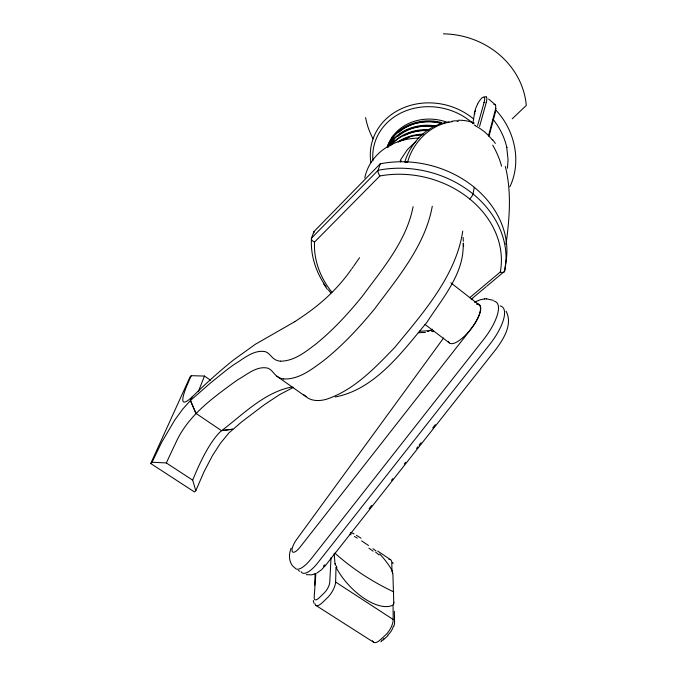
<?xml version="1.0" encoding="UTF-8"?>
<svg xmlns="http://www.w3.org/2000/svg" width="677" height="677" viewBox="0 0 677 677"><rect width="100%" height="100%" fill="white"/><g stroke="black" fill="none" stroke-linecap="round" stroke-linejoin="round"><path stroke-width="1.02" d="M462.738 231.145C456.078 275.937 422.44 313.705 394.666 347.529C374.838 368 353.792 390.426 325.925 399.422C321.296 400.623 316.303 401.097 311.657 399.692A216.124 58.544 -51.7 0 1 307.739 397.941L303.787 394.691M291.118 548.243C288.563 554.345 288.69 562.223 293.691 567.081M314.907 603.571A12.694 4.722 -58.3 0 0 322.091 602.868L327.338 597.85A12.711 4.756 -58.2 0 0 335.623 582.051L336.012 567.224M331.028 557.704L329.741 582.457A8.488 3.148 -58.2 0 1 324.207 592.967L318.985 597.994A8.471 3.123 -58.3 0 1 314.17 597.478L315.846 573.487M432.273 206.231C425.283 245.294 398.135 277.206 375.117 308.255C359.563 327.287 342.731 345.448 323.454 360.773C311.792 369.303 298.929 379.679 283.68 378.951M413.088 206.654C406.581 240.953 382.471 268.828 362.339 296.255C348.52 313.282 333.583 329.555 316.591 343.484C306.012 351.498 294.512 361.12 280.549 361.179M315.135 573.631L314.737 584.987M393.769 602.065L392.88 573.681M507.445 168.234L508.055 159.764L506.675 147.011L506.836 147.679C504.577 137.321 499.719 127.623 493.068 119.397M393.675 602.86L393.549 603.664M505.643 244.101A4.172 3.47 5.7 0 0 506.337 241.807C509.688 216.86 511.524 191.066 505.313 166.407M505.338 265.596L504.526 271.325L486.78 286.202M505.397 265.156L505.524 264.284A97.437 80.445 14.1 0 0 380.22 163.834L314.018 231.483L311.471 238.143A98.275 80.724 14.1 0 0 326.094 286.777M472.834 123.688L474.721 111.984A39.452 9.216 -50.2 0 1 475.855 107.931L477.53 104.173M474.289 187.309L472.978 194.011A4.375 1.21 -50.9 0 1 469.643 198.928M393.989 626.123L394.581 623.212L394.488 616.527M489.259 135.315L495.53 111.62L495.902 108.252M488.422 136.119L495.64 108.785L495.733 105.612L494.608 104.419A10.333 2.488 -50.4 0 0 493.855 104.537M479.561 126.464L486.281 102.447M477.615 125.499L484.123 102.447M404.931 162.649A4.282 3.732 16.2 0 1 407.664 161.896C413.308 141.561 430.927 124.196 452.295 121.682M198.361 391.56L204.479 376.065L210.454 380.178M380.22 163.834L378.088 170.316L311.471 238.143A4.164 2.454 21.9 0 0 314.534 242.019A94.416 77.406 14.1 0 0 331.899 292.236M404.897 161.651C410.169 144.692 423.083 129.747 440.118 123.967M204.479 376.065L191.303 375.676L190.025 376.954L150.717 463.517L194.426 491.925L195.805 490.715L204.048 471.691L212.493 455.57L220.524 443.164L228.911 432.916L241.367 422.126L264.538 404.567L279.652 394.598L292.98 387.591M195.805 490.715L192.666 480.154C197.879 467.494 203.515 454.91 211.004 443.41C213.847 439.102 216.987 434.956 220.71 431.359C242.391 415.086 263.031 393.329 290.331 387.269A150.531 39.071 -56.7 0 1 293.403 387.371M509.857 186.81C521.916 161.558 514.782 130.179 495.945 110.216M150.717 463.517L152.054 462.247L166.314 462.933L174.302 445.872A94.763 20.581 -55.3 0 1 175.284 443.934C186.497 417.701 209.667 400.166 232.067 383.834A396.671 93.798 -59 0 1 238.211 379.492C247.054 374.542 257.015 365.512 268.016 368.203C272.467 369.921 274.168 375.033 278.332 377.182A212.375 51.054 -52 0 0 283.671 378.959M152.054 462.247L160.838 443.985A107.609 22.392 -55.3 0 1 161.955 441.827L174.784 420.002L182.731 409.128L190.423 400.556L191.955 397.103C173.126 414.536 188.68 381.219 191.303 375.676M400.2 160.441L407.309 149.735L415.923 141.417M359.546 257.725L353.758 266.01M353.233 266.746L351.922 268.583M351.388 269.311C338.703 287.539 322.337 302.924 304.049 315.431A334.015 64.239 -51.2 0 1 294.766 321.677M443.596 337.992L296.619 539.501A10.79 3.605 -57.3 0 0 292.219 551.416A10.79 3.605 -57.3 0 0 299.928 547.321L470.828 329.284A24.474 8.42 -52.1 0 0 477.014 303.956M369.117 508.647L371.673 505.414M391.475 480.289L392.762 478.656M404.313 463.999L405.599 462.366M416.558 448.462L417.853 446.82M419.148 445.187L421.086 442.724M432.721 427.957L435.319 424.657M316.802 573.097L321.414 569.848L325.425 565.549L496.241 348.883C503.739 338.813 512.963 323.953 506.066 311.217M391.975 137.262L393.388 135.806M314.526 242.07L379.865 175.969A94.416 77.406 14.1 0 1 500.311 272.027M512.227 118.805L526.283 105.426A81.375 73.971 12.6 0 0 443.435 33.85M383.19 639.198L383.851 638.597M387.819 635.001L388.488 634.391A8.31 3.605 -59.1 0 0 393.371 626.25M382.776 640.366L388.073 635.559M432.273 329.174L430.894 330.325A94.441 77.432 14.1 0 1 419.571 331.222M469.703 297.711L500.295 272.002A4.24 2.353 27.3 0 0 504.627 271.367A98.292 80.741 14.1 0 0 473.037 193.969A98.275 80.724 14.1 0 0 378.096 170.299A4.443 1.819 63.8 0 0 379.865 175.969M472.487 298.185L486.018 286.845M471.167 299.691L472.707 298.405M381.701 641.237L380.863 641.821M294.757 321.685L255.204 344.373L233.667 359.868A584.589 137.262 -60.3 0 0 191.929 397.154M372.468 640.704A12.457 5.34 -59.2 0 0 380.076 640.027L385.382 635.204A12.474 5.374 -59.1 0 0 393.185 619.497L393.066 604.933A15.012 6.922 38.1 0 0 393.786 603.825M476.126 301.477L480.205 299.784L484.715 298.887M474.518 302.365L476.329 301.367M484.495 97.133L485.663 96.794A14.623 3.393 -50.6 0 1 486.145 96.938L486.298 97.039M306.224 574.629L311.369 574.875L315.27 573.791M443.57 122.952L445.356 122.537M447.184 122.198L449.054 121.928M190.423 400.556L195.932 413.368L221.489 430.631L232.685 429.184M221.489 430.631L232.676 429.218M335.208 396.967C375.126 389.436 402.333 351.744 426.882 322.354C442.183 298.557 464.608 273.305 463.127 243.297M486.424 298.828L493.372 300.334M418.344 332.712L425.393 332.424M484.444 298.904L486.695 298.819M457.203 121.395L458.211 121.403M405.692 161.811L407.664 161.896M349.747 534.314L351.101 534.796M474.196 124.974L475.398 125.533M484.038 97.192L483.886 97.116A12.338 2.843 -50.6 0 0 483.615 97.065L481.838 97.937L479.612 100.628A14.183 3.283 -50.4 0 0 477.564 104.148M354.409 536.463L357.287 538.156M315.939 605.441L373.382 642.109M298.354 570.415L299.556 571.185M361.662 540.915L368.533 545.527M335.623 582.051L393.185 619.497M166.314 462.933L192.666 480.154M390.536 559.676L377.656 551.061M276.825 376.184L306.046 396.781M373.002 548.683L375.963 550.909M425.071 324.478L449.291 342.85M450.84 282.808L479.054 304.819M488.599 99.02L495.302 104.757M379.594 553.938L380.702 555.047A45.308 21.918 47.6 0 1 391.958 570.229L392.338 571.117M492.746 139.792L495.361 143.439M323.403 283.595L327.389 289.434M195.932 413.368L190.44 400.522L210.352 383.106L226.465 370.099A423.548 96.219 -58.9 0 1 233.836 364.649C243.255 359.165 253.68 349.197 265.562 351.727C269.818 353.191 271.57 357.955 275.573 359.825A200.07 45.934 -52.1 0 0 280.54 361.188M313.908 603.105L313.29 600.491M392.685 562.384L393.015 563.594M335.36 565.21L335.115 564.153M334.963 563.399L334.159 553.447M506.337 241.807L506.523 243.415M463.119 237.466L463.33 241.3M463.44 243.221L463.601 246.098M394.344 611.28L394.496 616.933M391.958 570.22L391.763 562.452A11.56 4.714 -57.5 0 0 388.936 559.43M372.951 160.771A59.686 52.4 13.4 0 1 406.488 110.588A59.686 52.4 13.4 0 1 473.003 123.485M370.835 162.362A62.496 54.922 13.4 0 1 403.255 107.905A62.496 54.922 13.4 0 1 473.697 119.076M500.185 305.902A36.643 13.218 -52 0 1 489.945 344.128L317.682 562.951A22.976 8.039 -57.4 0 1 301.062 571.633M494.083 301.163A36.719 13.007 -52 0 1 483.716 339.338L311.234 558.745A23.026 7.904 -57.4 0 1 294.537 567.157M324.808 564.83A10.705 3.842 -57.6 0 1 323.801 565.93M476.718 304.218A24.152 8.31 -52.1 0 1 471.31 328.463A24.152 8.31 -52.1 0 1 448.377 341.394M387.159 147.484A46.476 40.798 13.4 0 1 447.057 122.232M402.324 140.342A46.485 40.366 13.5 0 1 408.874 137.541M416.127 135.696A46.485 40.366 13.5 0 1 418.978 135.29M398.584 142.001A47.492 41.212 13.5 0 1 422.558 134.791M398.076 141.772A47.449 41.195 13.5 0 1 423.751 134.08M403.695 135.899A46.205 40.248 13.5 0 1 425.071 130.517M391.162 145.03A47.204 41.102 13.5 0 1 427.796 130.331M390.756 145.073A47.162 41.085 13.5 0 1 428.973 129.705M389.918 145.724A45.968 40.155 13.5 0 1 392.144 142.61M391.204 143.465A45.926 40.138 13.4 0 1 394.192 139.809M397.611 136.534A45.926 40.138 13.4 0 1 431.147 126.252M388.065 146.968A46.916 40.984 13.5 0 1 433.949 126.337M387.811 147.163A46.874 40.967 13.4 0 1 436.09 125.956M388.59 146.528A45.697 40.036 13.4 0 1 391.331 141.349M388.437 146.782A45.655 40.019 13.4 0 1 389.639 144.066M392.609 139.107A45.655 40.019 13.4 0 1 393.76 137.575M398.981 132.184A45.655 40.019 13.4 0 1 441.785 123.476M387.337 147.104A46.637 40.865 13.4 0 1 441.844 123.299M387.202 147.383A46.595 40.848 13.4 0 1 442.013 122.639M364.759 177.983A60.549 52.002 13.7 0 1 418.902 138.1M373.12 138.912A81.375 73.971 12.6 0 1 365.588 117.578M313.942 232.753A97.437 80.445 14.1 0 1 314.018 231.483M330.799 292.896A98.275 80.724 14.1 0 1 328.37 289.874M428.981 331.366A98.292 80.741 14.1 0 1 427.432 331.518M400.496 161.93A243.28 125.516 9.4 0 1 401.165 160.694M492.712 145.149A55.666 34.078 61.3 0 1 501.581 166.161M475.339 125.863A43.006 32.606 59.5 0 1 492.424 140.097M457.914 120.32A50.733 37.92 57.5 0 1 474.349 123.096M452.067 121.166A64.433 44.657 48.4 0 1 456.983 120.777M433.602 330.85A3.994 1.684 67.5 0 1 430.902 330.308M324.444 565.532A11.179 4.02 -57.6 0 1 323.75 566.268M392.829 605.145A45.308 21.918 47.6 0 1 336.266 567.766M382.107 640.061A8.293 3.58 -59.2 0 1 381.583 640.391M350.525 532.41A34.062 18.22 53.5 0 1 354.105 533.958M356.424 535.346A90.21 32.784 44 0 1 361.019 538.164M368.906 548.184A89.973 29.162 42.2 0 1 373.103 551.205M375.642 552.161A32.741 15.63 45.7 0 1 379.027 554.979M336.926 567.664A14.979 5.433 51.8 0 1 336.215 565.76M335.335 564.263A52.222 23.763 44.3 0 1 335.174 563.509M393.819 591.918A272.188 232.575 -13.7 0 1 334.929 553.177M393.955 602.225A47.238 19.565 50.3 0 1 393.853 603.012M392.465 572.293A28.112 14.936 49.1 0 1 392.702 573.597M391.822 570.99A14.886 8.234 47.1 0 1 392.161 572.2M314.492 585.503A62.707 32.538 55.3 0 1 314.475 584.818M474.899 113.558A41.077 9.639 -50.1 0 0 474.822 113.973A1.532 1.413 1.9 0 1 474.721 111.984M475.482 111.273A41.077 9.639 -50.1 0 1 475.643 110.774M484.165 97.039A30.736 7.109 -50.8 0 1 483.928 102.625M486.391 96.929A33.122 7.701 -50.8 0 1 486.137 102.582"/></g></svg>
